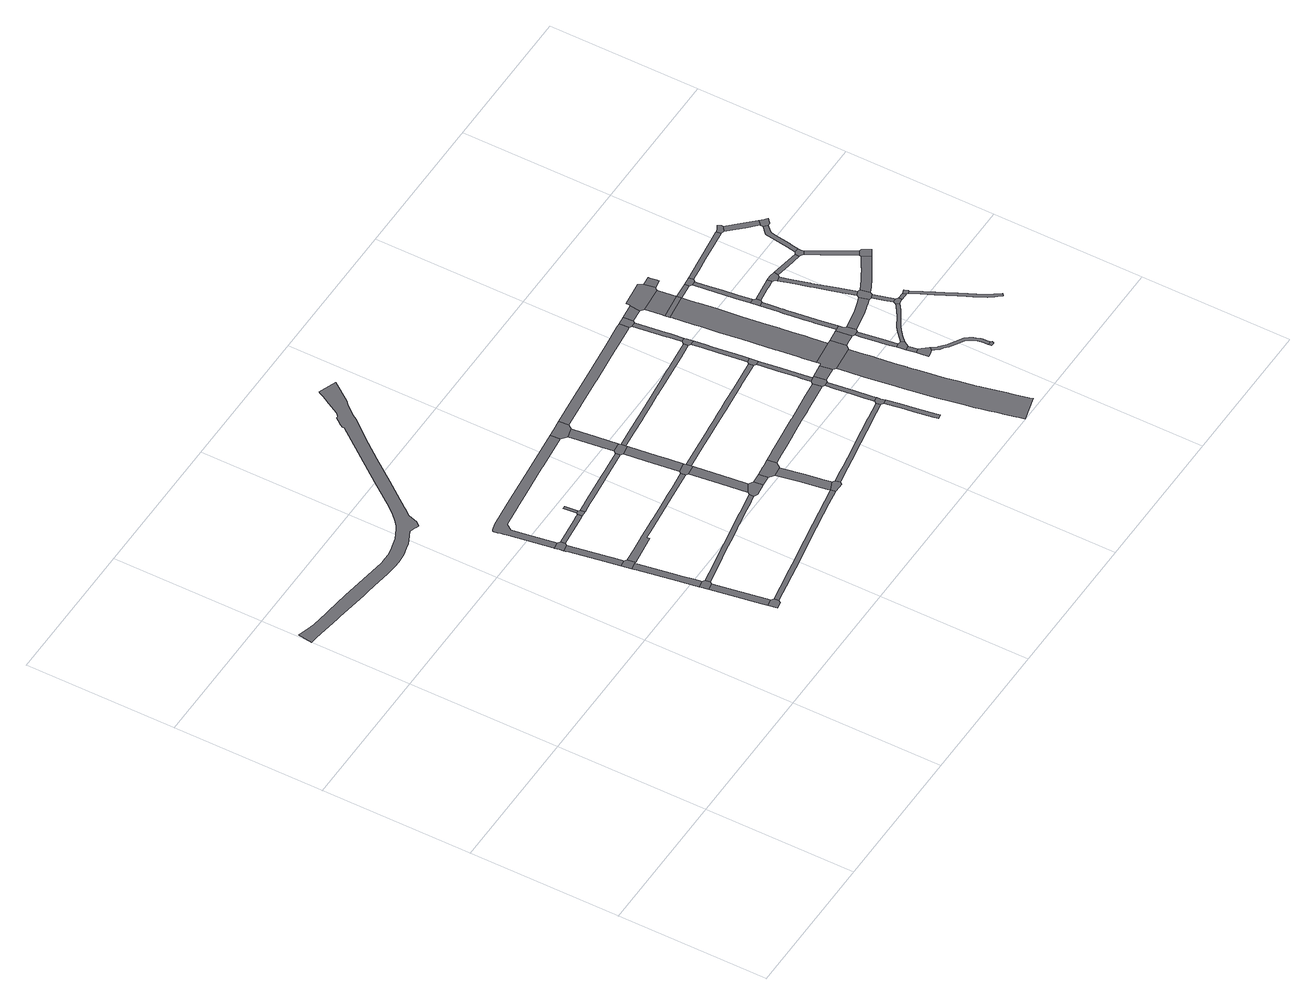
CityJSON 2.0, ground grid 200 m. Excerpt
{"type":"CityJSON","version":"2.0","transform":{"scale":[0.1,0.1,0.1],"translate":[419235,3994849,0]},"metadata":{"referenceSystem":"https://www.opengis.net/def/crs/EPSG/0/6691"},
"CityObjects":{
"road1":{"type":"Road","attributes":{"class":"9999","function":"9020","RoadStructureAttribute.sectionType":"4"},"geometry":[{"type":"MultiSurface","lod":"1","boundaries":[[[0,1,2,3,4,5]]]}]},
"road2":{"type":"Road","attributes":{"class":"9999","function":"9020","RoadStructureAttribute.sectionType":"1"},"geometry":[{"type":"MultiSurface","lod":"1","boundaries":[[[6,7,8,9,1,0,10,11]]]}]},
"road3":{"type":"Road","attributes":{"class":"9999","function":"9020","RoadStructureAttribute.sectionType":"4"},"geometry":[{"type":"MultiSurface","lod":"1","boundaries":[[[12,13,7,6,14,15]]]}]},
"road4":{"type":"Road","attributes":{"class":"9999","function":"9020","RoadStructureAttribute.sectionType":"1"},"geometry":[{"type":"MultiSurface","lod":"1","boundaries":[[[16,17,18,19,20,21,22,23,13,12,24,25,26,27,28]]]}]},
"road5":{"type":"Road","attributes":{"class":"9999","function":"9020","RoadStructureAttribute.sectionType":"1"},"geometry":[{"type":"MultiSurface","lod":"1","boundaries":[[[29,30,31,32,33,34,35,36,37,38,39,40,41,42,43,44,45,46,47,48,49,50,51,52,53,54,55,56,57,58,59,60,61,62,63,64,65,66,67,68,69,70,71,72,73,74,75,76,77,78,79,80,81,82,83,84,85,86,87,88,89,90,91,92,93,94,95,96,97,98,99,100,101,102,103,104,105,106,107]]]}]},
"road6":{"type":"Road","attributes":{"class":"9999","function":"9020","RoadStructureAttribute.sectionType":"4"},"geometry":[{"type":"MultiSurface","lod":"1","boundaries":[[[108,109,17,16,110,111]]]}]},
"road7":{"type":"Road","attributes":{"class":"9999","function":"9020","RoadStructureAttribute.sectionType":"1"},"geometry":[{"type":"MultiSurface","lod":"1","boundaries":[[[112,113,114,115,116,109,108,117,118,119]]]}]},
"road8":{"type":"Road","attributes":{"class":"9999","function":"9020","RoadStructureAttribute.sectionType":"4"},"geometry":[{"type":"MultiSurface","lod":"1","boundaries":[[[120,121,122,123,113,112,124,125]]]}]},
"road9":{"type":"Road","attributes":{"class":"9999","function":"9020","RoadStructureAttribute.sectionType":"1"},"geometry":[{"type":"MultiSurface","lod":"1","boundaries":[[[126,127,128,129,125,124,130,131,132,133]]]}]},
"road10":{"type":"Road","attributes":{"class":"9999","function":"9020","RoadStructureAttribute.sectionType":"4"},"geometry":[{"type":"MultiSurface","lod":"1","boundaries":[[[134,135,126,133,136,137]]]}]},
"road11":{"type":"Road","attributes":{"class":"9999","function":"9020","RoadStructureAttribute.sectionType":"1"},"geometry":[{"type":"MultiSurface","lod":"1","boundaries":[[[138,139,140,141,142,143,144,145,15,14,146,147,148,149,150,151,152,153,154,155,156,157]]]}]},
"road12":{"type":"Road","attributes":{"class":"9999","function":"9020","RoadStructureAttribute.sectionType":"1"},"geometry":[{"type":"MultiSurface","lod":"1","boundaries":[[[158,159,135,134]]]}]},
"road13":{"type":"Road","attributes":{"class":"9999","function":"9020","RoadStructureAttribute.sectionType":"1"},"geometry":[{"type":"MultiSurface","lod":"1","boundaries":[[[160,161,162,163,164,165,166,167,5,4,168,169,170,171,172,173,174,175,176]]]}]},
"road14":{"type":"Road","attributes":{"class":"9999","function":"9020","RoadStructureAttribute.sectionType":"1"},"geometry":[{"type":"MultiSurface","lod":"1","boundaries":[[[177,178,179,180,181,182,183,184,185,186,187,188,111,110,189,190,191,192,193,194,195]]]}]},
"road15":{"type":"Road","attributes":{"class":"9999","function":"9020","RoadStructureAttribute.sectionType":"1"},"geometry":[{"type":"MultiSurface","lod":"1","boundaries":[[[196,197,198,199,200,201,202,203,204,205,206,207,208,209,210,211,212,121,120,213,214,215,216,217,218,219,220,221,222,223,224,225]]]}]},
"road16":{"type":"Road","attributes":{"class":"9999","function":"9020","RoadStructureAttribute.sectionType":"1"},"geometry":[{"type":"MultiSurface","lod":"1","boundaries":[[[226,227,228,229,230,231,232,233,137,136,234,235,236,237,238,239]]]}]},
"road17":{"type":"Road","attributes":{"class":"9999","function":"9020","RoadStructureAttribute.sectionType":"4"},"geometry":[{"type":"MultiSurface","lod":"1","boundaries":[[[240,241,138,157,242,243,244]]]}]},
"road18":{"type":"Road","attributes":{"class":"9999","function":"9020","RoadStructureAttribute.sectionType":"1"},"geometry":[{"type":"MultiSurface","lod":"1","boundaries":[[[245,246,247,241,240,248]]]}]},
"road19":{"type":"Road","attributes":{"class":"9999","function":"9020","RoadStructureAttribute.sectionType":"4"},"geometry":[{"type":"MultiSurface","lod":"1","boundaries":[[[249,250,177,195,246,245,251,252]]]}]},
"road20":{"type":"Road","attributes":{"class":"9999","function":"9020","RoadStructureAttribute.sectionType":"1"},"geometry":[{"type":"MultiSurface","lod":"1","boundaries":[[[253,244,243,254]]]}]},
"road21":{"type":"Road","attributes":{"class":"9999","function":"9020","RoadStructureAttribute.sectionType":"1"},"geometry":[{"type":"MultiSurface","lod":"1","boundaries":[[[255,256,257,250,249,258,259]]]}]},
"road22":{"type":"Road","attributes":{"class":"9999","function":"9020","RoadStructureAttribute.sectionType":"4"},"geometry":[{"type":"MultiSurface","lod":"1","boundaries":[[[260,261,226,239,256,255,262,263]]]}]},
"road23":{"type":"Road","attributes":{"class":"9999","function":"9020","RoadStructureAttribute.sectionType":"4"},"geometry":[{"type":"MultiSurface","lod":"1","boundaries":[[[264,160,176,265,266,267]]]}]},
"road24":{"type":"Road","attributes":{"class":"9999","function":"9020","RoadStructureAttribute.sectionType":"1"},"geometry":[{"type":"MultiSurface","lod":"1","boundaries":[[[268,269,270,271,272,160,264,273,274,275]]]}]},
"road25":{"type":"Road","attributes":{"class":"9999","function":"9020","RoadStructureAttribute.sectionType":"1"},"geometry":[{"type":"MultiSurface","lod":"1","boundaries":[[[276,277,278,279,280,261,260,281,282]]]}]},
"road26":{"type":"Road","attributes":{"class":"9999","function":"9020","RoadStructureAttribute.sectionType":"4"},"geometry":[{"type":"MultiSurface","lod":"1","boundaries":[[[283,284,285,253,254,269,268,286]]]}]},
"road27":{"type":"Road","attributes":{"class":"9999","function":"9020","RoadStructureAttribute.sectionType":"4"},"geometry":[{"type":"MultiSurface","lod":"1","boundaries":[[[287,288,196,225,277,276,289]]]}]},
"road28":{"type":"Road","attributes":{"class":"9999","function":"9020","RoadStructureAttribute.sectionType":"1"},"geometry":[{"type":"MultiSurface","lod":"1","boundaries":[[[290,291,292,293,294,295,296,297,298,267,266,299,300,301,302,303,304,305,306,307,308]]]}]},
"road29":{"type":"Road","attributes":{"class":"9999","function":"9020","RoadStructureAttribute.sectionType":"1"},"geometry":[{"type":"MultiSurface","lod":"1","boundaries":[[[309,310,311,312,313,314,315,316,317,318,319,320,252,251,321,322,323,324,325,326,327,328,329,330]]]}]},
"road30":{"type":"Road","attributes":{"class":"9999","function":"9020","RoadStructureAttribute.sectionType":"1"},"geometry":[{"type":"MultiSurface","lod":"1","boundaries":[[[331,332,333,334,335,336,337,338,339,340,283,286,341,342,343,344,345,346,347,348,349,350]]]}]},
"road31":{"type":"Road","attributes":{"class":"9999","function":"9020","RoadStructureAttribute.sectionType":"1"},"geometry":[{"type":"MultiSurface","lod":"1","boundaries":[[[351,352,353,354,355,356,357,358,359,360,361,263,262,362,363,364,365,366,367,368,369,370,371,372]]]}]},
"road32":{"type":"Road","attributes":{"class":"9999","function":"9020","RoadStructureAttribute.sectionType":"1"},"geometry":[{"type":"MultiSurface","lod":"1","boundaries":[[[373,374,375,376,377,287,289,378,379,380,381,382,383,384,385,386,387]]]}]},
"road33":{"type":"Road","attributes":{"class":"9999","function":"9020","RoadStructureAttribute.sectionType":"1"},"geometry":[{"type":"MultiSurface","lod":"1","boundaries":[[[388,389,390,391,392,393,394,395,396,397,398,399,400]]]}]},
"road34":{"type":"Road","attributes":{"class":"9999","function":"9020","RoadStructureAttribute.sectionType":"4"},"geometry":[{"type":"MultiSurface","lod":"1","boundaries":[[[401,402,290,308,389,388,403]]]}]},
"road35":{"type":"Road","attributes":{"class":"9999","function":"9020","RoadStructureAttribute.sectionType":"1"},"geometry":[{"type":"MultiSurface","lod":"1","boundaries":[[[404,405,406,407,408,409,410,411,402,401,412,413,414,415]]]}]},
"road36":{"type":"Road","attributes":{"class":"9999","function":"9020","RoadStructureAttribute.sectionType":"4"},"geometry":[{"type":"MultiSurface","lod":"1","boundaries":[[[416,417,418,331,350,405,404,419]]]}]},
"road37":{"type":"Road","attributes":{"class":"9999","function":"9020","RoadStructureAttribute.sectionType":"1"},"geometry":[{"type":"MultiSurface","lod":"1","boundaries":[[[420,421,422,423,424,425,426,418,417,427,428,429,430]]]}]},
"road38":{"type":"Road","attributes":{"class":"9999","function":"9020","RoadStructureAttribute.sectionType":"4"},"geometry":[{"type":"MultiSurface","lod":"1","boundaries":[[[431,432,309,330,421,420]]]}]},
"road39":{"type":"Road","attributes":{"class":"9999","function":"9020","RoadStructureAttribute.sectionType":"1"},"geometry":[{"type":"MultiSurface","lod":"1","boundaries":[[[433,416,419,434]]]}]},
"road40":{"type":"Road","attributes":{"class":"9999","function":"9020","RoadStructureAttribute.sectionType":"1"},"geometry":[{"type":"MultiSurface","lod":"1","boundaries":[[[435,436,437,438,439,440,432,431,441,442,443,444,445,446]]]}]},
"road41":{"type":"Road","attributes":{"class":"9999","function":"9020","RoadStructureAttribute.sectionType":"4"},"geometry":[{"type":"MultiSurface","lod":"1","boundaries":[[[447,448,351,372,436,435,449]]]}]},
"road42":{"type":"Road","attributes":{"class":"9999","function":"3","RoadStructureAttribute.sectionType":"1"},"geometry":[{"type":"MultiSurface","lod":"1","boundaries":[[[450,451,452,453,454,455,456,457,458,459,460,461,462,463,464,465,466,467,468,469,470,471,472,473,474,475,476,477,478,479,480,481,482,483,484,485,486,487,488,489,490,491,492,493]]]}]},
"road43":{"type":"Road","attributes":{"class":"9999","function":"9020","RoadStructureAttribute.sectionType":"1"},"geometry":[{"type":"MultiSurface","lod":"1","boundaries":[[[494,495,496,497,448,447,498,499,500]]]}]},
"road44":{"type":"Road","attributes":{"class":"9999","function":"9020","RoadStructureAttribute.sectionType":"4"},"geometry":[{"type":"MultiSurface","lod":"1","boundaries":[[[501,373,387,495,494,502]]]}]},
"road45":{"type":"Road","attributes":{"class":"9999","function":"3","RoadStructureAttribute.sectionType":"4"},"geometry":[{"type":"MultiSurface","lod":"1","boundaries":[[[503,504,505,506,507,433,434,451,450,508]]]}]},
"road46":{"type":"Road","attributes":{"class":"9999","function":"9020","RoadStructureAttribute.sectionType":"1"},"geometry":[{"type":"MultiSurface","lod":"1","boundaries":[[[509,501,502,510]]]}]},
"road47":{"type":"Road","attributes":{"class":"9999","function":"3","RoadStructureAttribute.sectionType":"1"},"geometry":[{"type":"MultiSurface","lod":"1","boundaries":[[[511,512,513,514,515,516,517,518,519,520,521,522,523,524,525,526,527,505,504,528,529,530,531,532,533,534,535,536,537,538,539,540]]]}]},
"road48":{"type":"Road","attributes":{"class":"9999","function":"9020","RoadStructureAttribute.sectionType":"1"},"geometry":[{"type":"MultiSurface","lod":"1","boundaries":[[[541,503,508,542,543,544]]]}]},
"road49":{"type":"Road","attributes":{"class":"9999","function":"9020","RoadStructureAttribute.sectionType":"1"},"geometry":[{"type":"MultiSurface","lod":"1","boundaries":[[[545,546,547,548]]]}]},
"road50":{"type":"Road","attributes":{"class":"9999","function":"3","RoadStructureAttribute.sectionType":"4"},"geometry":[{"type":"MultiSurface","lod":"1","boundaries":[[[549,550,512,511]]]}]},
"road51":{"type":"Road","attributes":{"class":"9999","function":"9020","RoadStructureAttribute.sectionType":"4"},"geometry":[{"type":"MultiSurface","lod":"1","boundaries":[[[548,547,551,552,553,554,555,556]]]}]},
"road52":{"type":"Road","attributes":{"class":"9999","function":"3","RoadStructureAttribute.sectionType":"1"},"geometry":[{"type":"MultiSurface","lod":"1","boundaries":[[[557,558,559,550,549]]]}]},
"road53":{"type":"Road","attributes":{"class":"9999","function":"9020","RoadStructureAttribute.sectionType":"4"},"geometry":[{"type":"MultiSurface","lod":"1","boundaries":[[[560,561,562,546,545,563,564]]]}]},
"road54":{"type":"Road","attributes":{"class":"9999","function":"9020","RoadStructureAttribute.sectionType":"1"},"geometry":[{"type":"MultiSurface","lod":"1","boundaries":[[[565,566,567,568,569,570,561,560,571]]]}]},
"road55":{"type":"Road","attributes":{"class":"9999","function":"3","RoadStructureAttribute.sectionType":"4"},"geometry":[{"type":"MultiSurface","lod":"1","boundaries":[[[572,573,574,509,510,558,557,575,576,577]]]}]},
"road56":{"type":"Road","attributes":{"class":"9999","function":"9020","RoadStructureAttribute.sectionType":"4"},"geometry":[{"type":"MultiSurface","lod":"1","boundaries":[[[578,579,541,544,566,565,580,581,582]]]}]},
"road57":{"type":"Road","attributes":{"class":"9999","function":"9020","RoadStructureAttribute.sectionType":"1"},"geometry":[{"type":"MultiSurface","lod":"1","boundaries":[[[555,554,583,584,585,586,587,588,589,590,591,592,593,594,595,596,597,598,599,600,601,602,603,604,605,606,607,608,609,610,611,612,613,614,615,616,617,618,619]]]}]},
"road58":{"type":"Road","attributes":{"class":"9999","function":"9020","RoadStructureAttribute.sectionType":"1"},"geometry":[{"type":"MultiSurface","lod":"1","boundaries":[[[620,621,622,623,624,625,626,627,579,578,628,629,630,631,632,633,634,635]]]}]},
"road59":{"type":"Road","attributes":{"class":"9999","function":"9020","RoadStructureAttribute.sectionType":"1"},"geometry":[{"type":"MultiSurface","lod":"1","boundaries":[[[636,637,638,549,511,639]]]}]},
"road60":{"type":"Road","attributes":{"class":"9999","function":"9020","RoadStructureAttribute.sectionType":"4"},"geometry":[{"type":"MultiSurface","lod":"1","boundaries":[[[640,641,621,620,642,643]]]}]},
"road61":{"type":"Road","attributes":{"class":"9999","function":"9020","RoadStructureAttribute.sectionType":"4"},"geometry":[{"type":"MultiSurface","lod":"1","boundaries":[[[601,600,644,645,646,647,648,649,650,651,652,653,654,655]]]}]},
"road62":{"type":"Road","attributes":{"class":"9999","function":"9020","RoadStructureAttribute.sectionType":"1"},"geometry":[{"type":"MultiSurface","lod":"1","boundaries":[[[656,577,576,657,658,659]]]}]},
"road63":{"type":"Road","attributes":{"class":"9999","function":"9020","RoadStructureAttribute.sectionType":"1"},"geometry":[{"type":"MultiSurface","lod":"1","boundaries":[[[660,661,662,663,641,640,664,665,666,667,668]]]}]},
"road64":{"type":"Road","attributes":{"class":"9999","function":"9020","RoadStructureAttribute.sectionType":"1"},"geometry":[{"type":"MultiSurface","lod":"1","boundaries":[[[669,670,671,672,673,674,675,676,677,678,679,680,564,563,681,682,683,684,685,686,687,688,689,690,691,692,693,694]]]}]},
"road65":{"type":"Road","attributes":{"class":"9999","function":"9020","RoadStructureAttribute.sectionType":"1"},"geometry":[{"type":"MultiSurface","lod":"1","boundaries":[[[695,696,697,698,699,700,701,702,703,581,580,704,705,706,707,708,709,710,711,712]]]}]},
"road66":{"type":"Road","attributes":{"class":"9999","function":"9020","RoadStructureAttribute.sectionType":"4"},"geometry":[{"type":"MultiSurface","lod":"1","boundaries":[[[713,636,639,661,660,714]]]}]},
"road67":{"type":"Road","attributes":{"class":"9999","function":"9020","RoadStructureAttribute.sectionType":"1"},"geometry":[{"type":"MultiSurface","lod":"1","boundaries":[[[715,643,642,716,717,718,719]]]}]},
"road68":{"type":"Road","attributes":{"class":"9999","function":"9020","RoadStructureAttribute.sectionType":"4"},"geometry":[{"type":"MultiSurface","lod":"1","boundaries":[[[720,721,669,694,722,723,724,725]]]}]},
"road69":{"type":"Road","attributes":{"class":"9999","function":"9020","RoadStructureAttribute.sectionType":"1"},"geometry":[{"type":"MultiSurface","lod":"1","boundaries":[[[726,727,728,721,720]]]}]},
"road70":{"type":"Road","attributes":{"class":"9999","function":"9020","RoadStructureAttribute.sectionType":"4"},"geometry":[{"type":"MultiSurface","lod":"1","boundaries":[[[729,730,695,712,727,726,731,732]]]}]},
"road71":{"type":"Road","attributes":{"class":"9999","function":"9020","RoadStructureAttribute.sectionType":"1"},"geometry":[{"type":"MultiSurface","lod":"1","boundaries":[[[733,734,735,736,737,738,739,740,741,742,743,744,730,729,745,746,747,748,749]]]}]},
"road72":{"type":"Road","attributes":{"class":"9999","function":"9020","RoadStructureAttribute.sectionType":"4"},"geometry":[{"type":"MultiSurface","lod":"1","boundaries":[[[750,715,719,751,734,733,752,753,754]]]}]},
"road73":{"type":"Road","attributes":{"class":"9999","function":"9020","RoadStructureAttribute.sectionType":"1"},"geometry":[{"type":"MultiSurface","lod":"1","boundaries":[[[725,724,755,756]]]}]},
"road74":{"type":"Road","attributes":{"class":"9999","function":"9020","RoadStructureAttribute.sectionType":"4"},"geometry":[{"type":"MultiSurface","lod":"1","boundaries":[[[757,758,759,760,756,755,761,762,763]]]}]},
"road75":{"type":"Road","attributes":{"class":"9999","function":"9020","RoadStructureAttribute.sectionType":"1"},"geometry":[{"type":"MultiSurface","lod":"1","boundaries":[[[764,765,766,767,768,713,714,769,770,771,772,773,774]]]}]},
"road76":{"type":"Road","attributes":{"class":"9999","function":"9020","RoadStructureAttribute.sectionType":"1"},"geometry":[{"type":"MultiSurface","lod":"1","boundaries":[[[753,752,775,776,777,778,779]]]}]},
"road77":{"type":"Road","attributes":{"class":"9999","function":"9020","RoadStructureAttribute.sectionType":"1"},"geometry":[{"type":"MultiSurface","lod":"1","boundaries":[[[762,761,780,781,782,783,784,785,786,787,788,789,790,791,792,793,794,795,796,797,798,799,800,801,802,803]]]}]},
"road78":{"type":"Road","attributes":{"class":"9999","function":"9020","RoadStructureAttribute.sectionType":"1"},"geometry":[{"type":"MultiSurface","lod":"1","boundaries":[[[804,805,806,807,808,809,810,732,731,811,812,813,814,815,816,817,818]]]}]},
"road79":{"type":"Road","attributes":{"class":"9999","function":"9020","RoadStructureAttribute.sectionType":"4"},"geometry":[{"type":"MultiSurface","lod":"1","boundaries":[[[819,778,777,820,821,822,823,824]]]}]},
"road80":{"type":"Road","attributes":{"class":"9999","function":"9020","RoadStructureAttribute.sectionType":"1"},"geometry":[{"type":"MultiSurface","lod":"1","boundaries":[[[822,821,825,826,827,828,829,830,831,832,833]]]}]},
"road81":{"type":"Road","attributes":{"class":"9999","function":"9020","RoadStructureAttribute.sectionType":"4"},"geometry":[{"type":"MultiSurface","lod":"1","boundaries":[[[834,835,836,837,764,774,838,839,840]]]}]},
"road82":{"type":"Road","attributes":{"class":"9999","function":"9020","RoadStructureAttribute.sectionType":"1"},"geometry":[{"type":"MultiSurface","lod":"1","boundaries":[[[841,842,843,844,845,819,824,846,847,848,849,850,851]]]}]},
"road83":{"type":"Road","attributes":{"class":"9999","function":"9020","RoadStructureAttribute.sectionType":"4"},"geometry":[{"type":"MultiSurface","lod":"1","boundaries":[[[829,828,804,818,852,853,854]]]}]},
"road84":{"type":"Road","attributes":{"class":"9999","function":"9020","RoadStructureAttribute.sectionType":"1"},"geometry":[{"type":"MultiSurface","lod":"1","boundaries":[[[839,838,855,856,857,858,859]]]}]},
"road85":{"type":"Road","attributes":{"class":"9999","function":"9020","RoadStructureAttribute.sectionType":"4"},"geometry":[{"type":"MultiSurface","lod":"1","boundaries":[[[858,857,860,841,851,861,862,863,864]]]}]}
},
"vertices":[
[3310,1067,0],[3221,1051,0],[3242,936,0],[3330,952,0],[3353,985,0],[3343,1044,0],
[3181,1794,0],[3093,1776,0],[3129,1574,0],[3208,1124,0],[3297,1139,0],[3217,1590,0],
[3161,1909,0],[3073,1893,0],[3204,1827,0],[3194,1886,0],
[3015,2732,0],[2926,2715,0],[2929,2701,0],[2931,2689,0],[2936,2662,0],[3026,2156,0],[3065,1938,0],[3072,1897,0],[3142,2018,0],[3120,2144,0],[3115,2171,0],[3104,2234,0],[3020,2705,0],
[3540,7306,0],[3530,7285,0],[3505,7234,0],[3440,7120,0],[3351,6959,0],[3317,6923,0],[3301,6916,0],[3284,6916,0],[3282,6916,0],[3259,6886,0],[3229,6847,0],[3226,6843,0],[3188,6791,0],[3192,6774,0],[3195,6763,0],[2618,6014,0],[2354,5663,0],[2271,5564,0],[2187,5484,0],[2125,5435,0],[2081,5409,0],[2013,5373,0],[1942,5341,0],[1865,5316,0],[1755,5286,0],[1711,5280,0],[1673,5276,0],[1610,5274,0],[1530,5279,0],[1353,5303,0],[868,5373,0],[544,5411,0],[504,5416,0],[493,5417,0],[273,5451,0],[247,5455,0],[214,5463,0],[170,5473,0],[100,5495,0],[31,5517,0],[6,5325,0],[37,5321,0],[103,5313,0],[485,5258,0],[533,5251,0],[899,5198,0],[963,5189,0],[1049,5177,0],[1255,5147,0],[1410,5128,0],[1490,5118,0],[1555,5112,0],[1634,5112,0],[1738,5118,0],[1784,5126,0],[1836,5137,0],[1876,5147,0],[1944,5166,0],[1999,5188,0],[2135,5255,0],[2212,5225,0],[2231,5218,0],[2259,5207,0],[2312,5269,0],[2348,5396,0],[2411,5475,0],[2436,5506,0],[2567,5677,0],[2709,5863,0],[2948,6179,0],[3174,6467,0],[3345,6669,0],[3366,6699,0],[3379,6718,0],[3417,6772,0],[3447,6813,0],[3521,6900,0],[3579,6958,0],[3769,7218,0],
[2991,2863,0],[2902,2847,0],[3036,2735,0],[3023,2839,0],
[2862,3562,0],[2774,3546,0],[2778,3525,0],[2785,3485,0],[2865,3049,0],[2963,3013,0],[2954,3066,0],[2901,3353,0],
[2842,3677,0],[2754,3663,0],[2764,3602,0],[2773,3549,0],[2886,3594,0],[2874,3653,0],
[3362,3708,0],[3323,3704,0],[3250,3695,0],[3064,3674,0],[3099,3618,0],[3330,3644,0],[3355,3647,0],[3368,3648,0],
[3417,3732,0],[3377,3728,0],[3443,3657,0],[3437,3716,0],
[4652,2149,0],[4535,2129,0],[4352,2098,0],[4296,2088,0],[4101,2052,0],[3804,1998,0],[3371,1916,0],[3326,1908,0],[3382,1857,0],[3609,1900,0],[3691,1916,0],[3815,1939,0],[3969,1967,0],[4111,1993,0],[4178,2005,0],[4284,2025,0],[4362,2039,0],[4545,2070,0],[4565,2074,0],[4655,2089,0],
[3396,3907,0],[3356,3903,0],
[5197,1372,0],[4805,1304,0],[4414,1235,0],[4330,1220,0],[4235,1202,0],[4012,1162,0],[3761,1117,0],[3749,1115,0],[3716,1048,0],[3771,1058,0],[3900,1081,0],[4261,1146,0],[4341,1161,0],[4815,1245,0],[4876,1255,0],[4994,1276,0],[5208,1313,0],
[4540,3011,0],[4291,2982,0],[4126,2962,0],[4096,2959,0],[3922,2940,0],[3752,2921,0],[3714,2916,0],[3553,2898,0],[3530,2896,0],[3436,2885,0],[3376,2879,0],[3200,2859,0],[3453,2786,0],[3449,2812,0],[3447,2826,0],[3526,2835,0],[3559,2839,0],[4132,2903,0],[4550,2952,0],
[4297,4633,0],[3766,4575,0],[3091,4498,0],[2733,4457,0],[2708,4453,0],[2707,4453,0],[2667,4444,0],[2643,4435,0],[2637,4432,0],[2629,4426,0],[2627,4416,0],[2627,4404,0],[2632,4357,0],[2641,4319,0],[2650,4281,0],[2662,4227,0],[2752,3671,0],[2792,3991,0],[2749,4255,0],[2809,4335,0],[2966,4353,0],[3106,4369,0],[3142,4373,0],[3305,4392,0],[3465,4410,0],[3668,4433,0],[3780,4445,0],[3844,4453,0],[4052,4476,0],[4311,4504,0],
[4437,3830,0],[4181,3801,0],[4134,3795,0],[4032,3784,0],[3958,3775,0],[3678,3744,0],[3543,3729,0],[3533,3727,0],[3577,3672,0],[3685,3684,0],[3984,3718,0],[4188,3741,0],[4217,3744,0],[4444,3771,0],
[4798,2249,0],[4676,2181,0],[4700,2067,0],[4868,2087,0],[4853,2206,0],
[4710,2943,0],[4581,2927,0],[4633,2516,0],[4771,2464,0],
[4694,3059,0],[4565,3042,0],[4707,2969,0],[4698,3029,0],
[4989,2222,0],[5003,2103,0],
[4605,3762,0],[4476,3746,0],[4511,3465,0],[4669,3254,0],[4650,3407,0],
[4590,3877,0],[4461,3862,0],[4601,3788,0],[4594,3848,0],
[5320,1422,0],[5341,1308,0],[5364,1340,0],[5353,1399,0],
[5205,2063,0],[5076,2049,0],[5128,1755,0],[5167,1541,0],[5191,1406,0],[5302,1522,0],[5295,1564,0],[5260,1756,0],
[4516,4478,0],[4390,4442,0],[4405,4319,0],[4408,4298,0],[4440,4033,0],[4539,4296,0],[4533,4340,0],
[5242,2255,0],[5143,2241,0],[5110,2237,0],[5258,2136,0],
[4544,4662,0],[4396,4644,0],[4559,4533,0],
[6673,1629,0],[6436,1589,0],[6404,1584,0],[6194,1545,0],[5982,1507,0],[5850,1483,0],[5744,1466,0],[5598,1441,0],[5515,1427,0],[5379,1343,0],[5522,1367,0],[5608,1382,0],[5849,1422,0],[5860,1424,0],[6032,1455,0],[6409,1523,0],[6446,1530,0],[6538,1546,0],[6684,1570,0],
[6469,3227,0],[6153,3193,0],[6039,3180,0],[5809,3154,0],[5689,3140,0],[5606,3130,0],[5463,3114,0],[5349,3102,0],[5243,3090,0],[5214,3087,0],[5181,3083,0],[5083,3072,0],[5069,3010,0],[5221,3027,0],[5333,3040,0],[5522,3061,0],[5696,3080,0],[5782,3090,0],[6127,3130,0],[6160,3134,0],[6339,3153,0],[6477,3168,0],
[6573,2426,0],[6360,2398,0],[6136,2370,0],[5970,2350,0],[5951,2347,0],[5771,2323,0],[5710,2315,0],[5497,2288,0],[5378,2273,0],[5332,2267,0],[5393,2154,0],[5489,2166,0],[5726,2196,0],[5758,2200,0],[5985,2231,0],[6071,2241,0],[6150,2251,0],[6213,2259,0],[6376,2279,0],[6588,2307,0],
[6365,4048,0],[6154,4022,0],[5952,3999,0],[5888,3992,0],[5715,3973,0],[5501,3950,0],[5485,3949,0],[5300,3927,0],[5116,3905,0],[5066,3900,0],[4795,3870,0],[4836,3814,0],[5073,3840,0],[5100,3843,0],[5316,3869,0],[5481,3888,0],[5492,3889,0],[5711,3912,0],[5894,3932,0],[6019,3946,0],[6161,3962,0],[6373,3988,0],
[6262,4858,0],[6199,4851,0],[5875,4812,0],[5326,4749,0],[4914,4705,0],[4722,4552,0],[4911,4574,0],[4928,4576,0],[5306,4616,0],[5340,4620,0],[5635,4653,0],[5878,4681,0],[5891,4683,0],[6213,4722,0],[6275,4729,0],
[6776,1559,0],[6717,1547,0],[6726,1501,0],[6746,1387,0],[6754,1339,0],[6784,1175,0],[6825,930,0],[6837,876,0],[6895,889,0],[6884,941,0],[6843,1186,0],[6813,1350,0],[6785,1512,0],
[6756,1671,0],[6696,1662,0],[6764,1623,0],
[6679,2290,0],[6620,2283,0],[6634,2158,0],[6661,1951,0],[6664,1930,0],[6681,1780,0],[6684,1755,0],[6695,1673,0],[6754,1681,0],[6744,1762,0],[6721,1959,0],[6694,2165,0],
[6681,2472,0],[6657,2468,0],[6598,2458,0],[6704,2321,0],
[6568,3151,0],[6509,3143,0],[6520,3062,0],[6545,2867,0],[6554,2797,0],[6575,2631,0],[6580,2587,0],[6639,2595,0],[6604,2875,0],[6583,3043,0],[6579,3069,0],
[6553,3267,0],[6493,3259,0],
[6865,2500,0],[6890,2343,0],
[6464,3971,0],[6404,3964,0],[6423,3819,0],[6448,3623,0],[6459,3541,0],[6486,3310,0],[6548,3304,0],[6546,3318,0],[6529,3462,0],[6519,3549,0],[6494,3737,0],[6483,3826,0],
[6449,4087,0],[6389,4079,0],[6453,4058,0],
[7266,2348,0],[6928,2311,0],[6946,2162,0],[6974,1949,0],[7002,1731,0],[7028,1561,0],[7043,1459,0],[7071,1282,0],[7102,1091,0],[7147,863,0],[7170,746,0],[7186,661,0],[7202,590,0],[7216,529,0],[7238,433,0],[7260,336,0],[7281,245,0],[7313,114,0],[7322,75,0],[7328,53,0],[7340,7,0],[7668,94,0],[7657,136,0],[7612,324,0],[7591,412,0],[7572,496,0],[7548,604,0],[7542,630,0],[7519,731,0],[7512,768,0],[7481,928,0],[7468,991,0],[7437,1151,0],[7410,1314,0],[7406,1337,0],[7379,1511,0],[7374,1540,0],[7364,1608,0],[7364,1611,0],[7339,1777,0],[7319,1934,0],[7312,1993,0],[7305,2045,0],[7283,2205,0],
[6367,4710,0],[6307,4704,0],[6364,4274,0],[6368,4243,0],[6428,4251,0],[6425,4273,0],[6418,4320,0],
[6377,4870,0],[6391,4741,0],
[7281,2608,0],[7230,2602,0],[6893,2559,0],[6899,2515,0],[6890,2504,0],[7305,2399,0],
[6579,4892,0],[6569,4760,0],
[6994,4446,0],[6657,4402,0],[6660,4383,0],[6664,4348,0],[6674,4270,0],[6697,4095,0],[6707,4018,0],[6714,3963,0],[6738,3770,0],[6755,3638,0],[6774,3492,0],[6789,3373,0],[6794,3331,0],[6826,3075,0],[6830,3045,0],[6865,2781,0],[6871,2730,0],[7202,2824,0],[7191,2908,0],[7178,3002,0],[7167,3088,0],[7155,3185,0],[7151,3215,0],[7131,3374,0],[7092,3681,0],[7051,4006,0],[7021,4236,0],[7017,4266,0],[7002,4385,0],[6997,4427,0],
[7445,2628,0],[7374,2408,0],[7427,2415,0],[7470,2420,0],
[7656,1776,0],[7597,1767,0],[7617,1645,0],[7676,1655,0],
[6987,4505,0],[6649,4462,0],
[7626,1588,0],[7643,1485,0],[7702,1496,0],[7739,1512,0],[7773,1542,0],[7769,1547,0],
[6955,4752,0],[6616,4723,0],[6643,4511,0],
[7637,1895,0],[7578,1885,0],[7591,1799,0],[7700,1843,0],[7675,1883,0],
[7561,2403,0],[7502,2396,0],[7511,2328,0],[7545,2091,0],[7548,2076,0],[7565,1966,0],[7605,2100,0],
[6923,4999,0],[6586,4955,0],[6592,4908,0],[6970,4777,0],[6987,4793,0],[6959,4933,0],
[7528,2639,0],[7469,2631,0],[7585,2435,0],[7568,2554,0],[7536,2578,0],
[7742,1509,0],[7792,1446,0],[7807,1431,0],[7844,1401,0],[7893,1360,0],[7906,1350,0],[7983,1305,0],[8041,1272,0],[8077,1245,0],[8086,1236,0],[8118,1190,0],[8125,1177,0],[8144,1121,0],[8151,1098,0],[8156,1076,0],[8159,1055,0],[8160,1021,0],[8161,988,0],[8206,989,0],[8206,997,0],[8205,1023,0],[8204,1058,0],[8201,1084,0],[8195,1109,0],[8187,1135,0],[8166,1195,0],[8156,1214,0],[8142,1235,0],[8121,1265,0],[8106,1279,0],[8066,1310,0],[8006,1344,0],[7931,1388,0],[7919,1397,0],[7837,1464,0],[7826,1476,0],[7777,1537,0],
[7404,3600,0],[7345,3592,0],[7374,3365,0],[7384,3280,0],[7393,3210,0],[7415,3033,0],[7427,2939,0],[7431,2908,0],[7490,2916,0],[7488,2936,0],[7457,3179,0],[7443,3290,0],[7437,3338,0],[7433,3372,0],[7430,3400,0],[7418,3495,0],
[7201,4526,0],[7042,4511,0],[7036,4510,0],[7207,4466,0],
[7390,3715,0],[7330,3708,0],[7429,3631,0],[7422,3691,0],
[8162,984,0],[8161,965,0],[8161,945,0],[8206,944,0],[8207,947,0],[8209,949,0],[8213,950,0],[8220,949,0],[8220,970,0],[8216,974,0],[8212,977,0],[8209,982,0],
[7084,4948,0],[7101,4810,0],[7097,4839,0],[7088,4915,0],
[7298,4446,0],[7238,4441,0],[7261,4263,0],[7306,3904,0],[7390,3718,0],[7365,3911,0],[7343,4085,0],[7335,4150,0],[7321,4263,0],
[8175,2246,0],[8149,2226,0],[8075,2173,0],[8018,2136,0],[8005,2129,0],[7973,2111,0],[7900,2069,0],[7869,2051,0],[7824,2018,0],[7777,1980,0],[7751,1959,0],[7732,1942,0],[7764,1910,0],[7781,1925,0],[7794,1936,0],[7812,1951,0],[7852,1982,0],[7889,2010,0],[7922,2030,0],[7974,2060,0],[7995,2072,0],[8024,2088,0],[8041,2098,0],[8101,2136,0],[8176,2190,0],[8203,2210,0],
[8050,2671,0],[8041,2667,0],[7957,2639,0],[7882,2616,0],[7838,2605,0],[7800,2595,0],[7761,2585,0],[7698,2574,0],[7632,2562,0],[7651,2444,0],[7719,2456,0],[7786,2468,0],[7867,2488,0],[7900,2497,0],[7914,2500,0],[7994,2524,0],[8005,2528,0],[8082,2554,0],
[7317,4537,0],[7323,4477,0],
[7753,3734,0],[7608,3654,0],[7672,3663,0],[7734,3671,0],[7761,3674,0],
[8248,2293,0],[8188,2284,0],[8208,2214,0],[8263,2224,0],[8277,2223,0],[8279,2268,0],
[8172,2562,0],[8117,2536,0],[8157,2395,0],
[8123,2733,0],[8068,2707,0],[8189,2598,0],[8159,2717,0],
[7861,3636,0],[7804,3620,0],[7822,3554,0],[7833,3515,0],[7835,3506,0],[7851,3451,0],[7869,3386,0],[7884,3333,0],[7908,3248,0],[7914,3231,0],[7981,3001,0],[8001,2935,0],[8059,2952,0],[7966,3265,0],[7962,3279,0],[7924,3412,0],[7890,3532,0],
[7778,3737,0],[7794,3652,0],[7888,3666,0],[7896,3725,0],[7823,3736,0],
[8379,2219,0],[8365,2264,0],
[8417,2285,0],[8407,2279,0],[8401,2276,0],[8386,2269,0],[8396,2208,0],[8438,2224,0],[8439,2234,0],
[8122,4640,0],[8108,4638,0],[7918,4613,0],[7400,4547,0],[7339,4539,0],[7346,4480,0],[7399,4486,0],[7471,4496,0],[7669,4521,0],[7925,4553,0],[8130,4581,0],
[7958,3655,0],[8076,3635,0],[8266,3603,0],[8276,3662,0],[7967,3715,0],
[8462,2077,0],[8536,1930,0],[8655,1693,0],[8664,1673,0],[8735,1527,0],[8742,1513,0],[8812,1383,0],[8837,1344,0],[8859,1313,0],[8881,1285,0],[8923,1234,0],[8957,1262,0],[8916,1313,0],[8895,1340,0],[8875,1369,0],[8851,1406,0],[8789,1521,0],[8783,1533,0],[8774,1550,0],[8746,1609,0],[8695,1713,0],[8671,1761,0],[8576,1951,0],[8510,2083,0],
[8634,2981,0],[8604,2964,0],[8532,2921,0],[8424,2856,0],[8389,2837,0],[8298,2786,0],[8232,2751,0],[8262,2633,0],[8285,2644,0],[8355,2680,0],[8370,2689,0],[8484,2752,0],[8593,2818,0],[8665,2861,0],[8693,2877,0],
[8309,3685,0],[8287,3599,0],[8320,3576,0],[8371,3608,0],[8363,3648,0],[8368,3676,0],
[8420,3402,0],[8502,3263,0],[8512,3245,0],[8644,3020,0],[8696,3049,0],[8564,3276,0],[8555,3291,0],[8472,3432,0],[8400,3557,0],
[8213,4684,0],[8171,4657,0],[8163,4653,0],[8134,4642,0],[8168,4568,0],[8237,4612,0],[8240,4642,0],
[8474,4214,0],[8399,4140,0],[8381,4123,0],[8358,3985,0],[8327,3801,0],[8386,3791,0],[8389,3808,0],[8417,3975,0],[8434,4074,0],[8452,4109,0],[8516,4172,0],
[8776,2924,0],[8794,2935,0],[8735,3039,0],
[8269,4464,0],[8350,4379,0],[8474,4254,0],[8531,4310,0],[8407,4435,0],
[8474,4249,0],[8556,4172,0],[8612,4230,0],[8594,4247,0],[8582,4259,0]
]}
